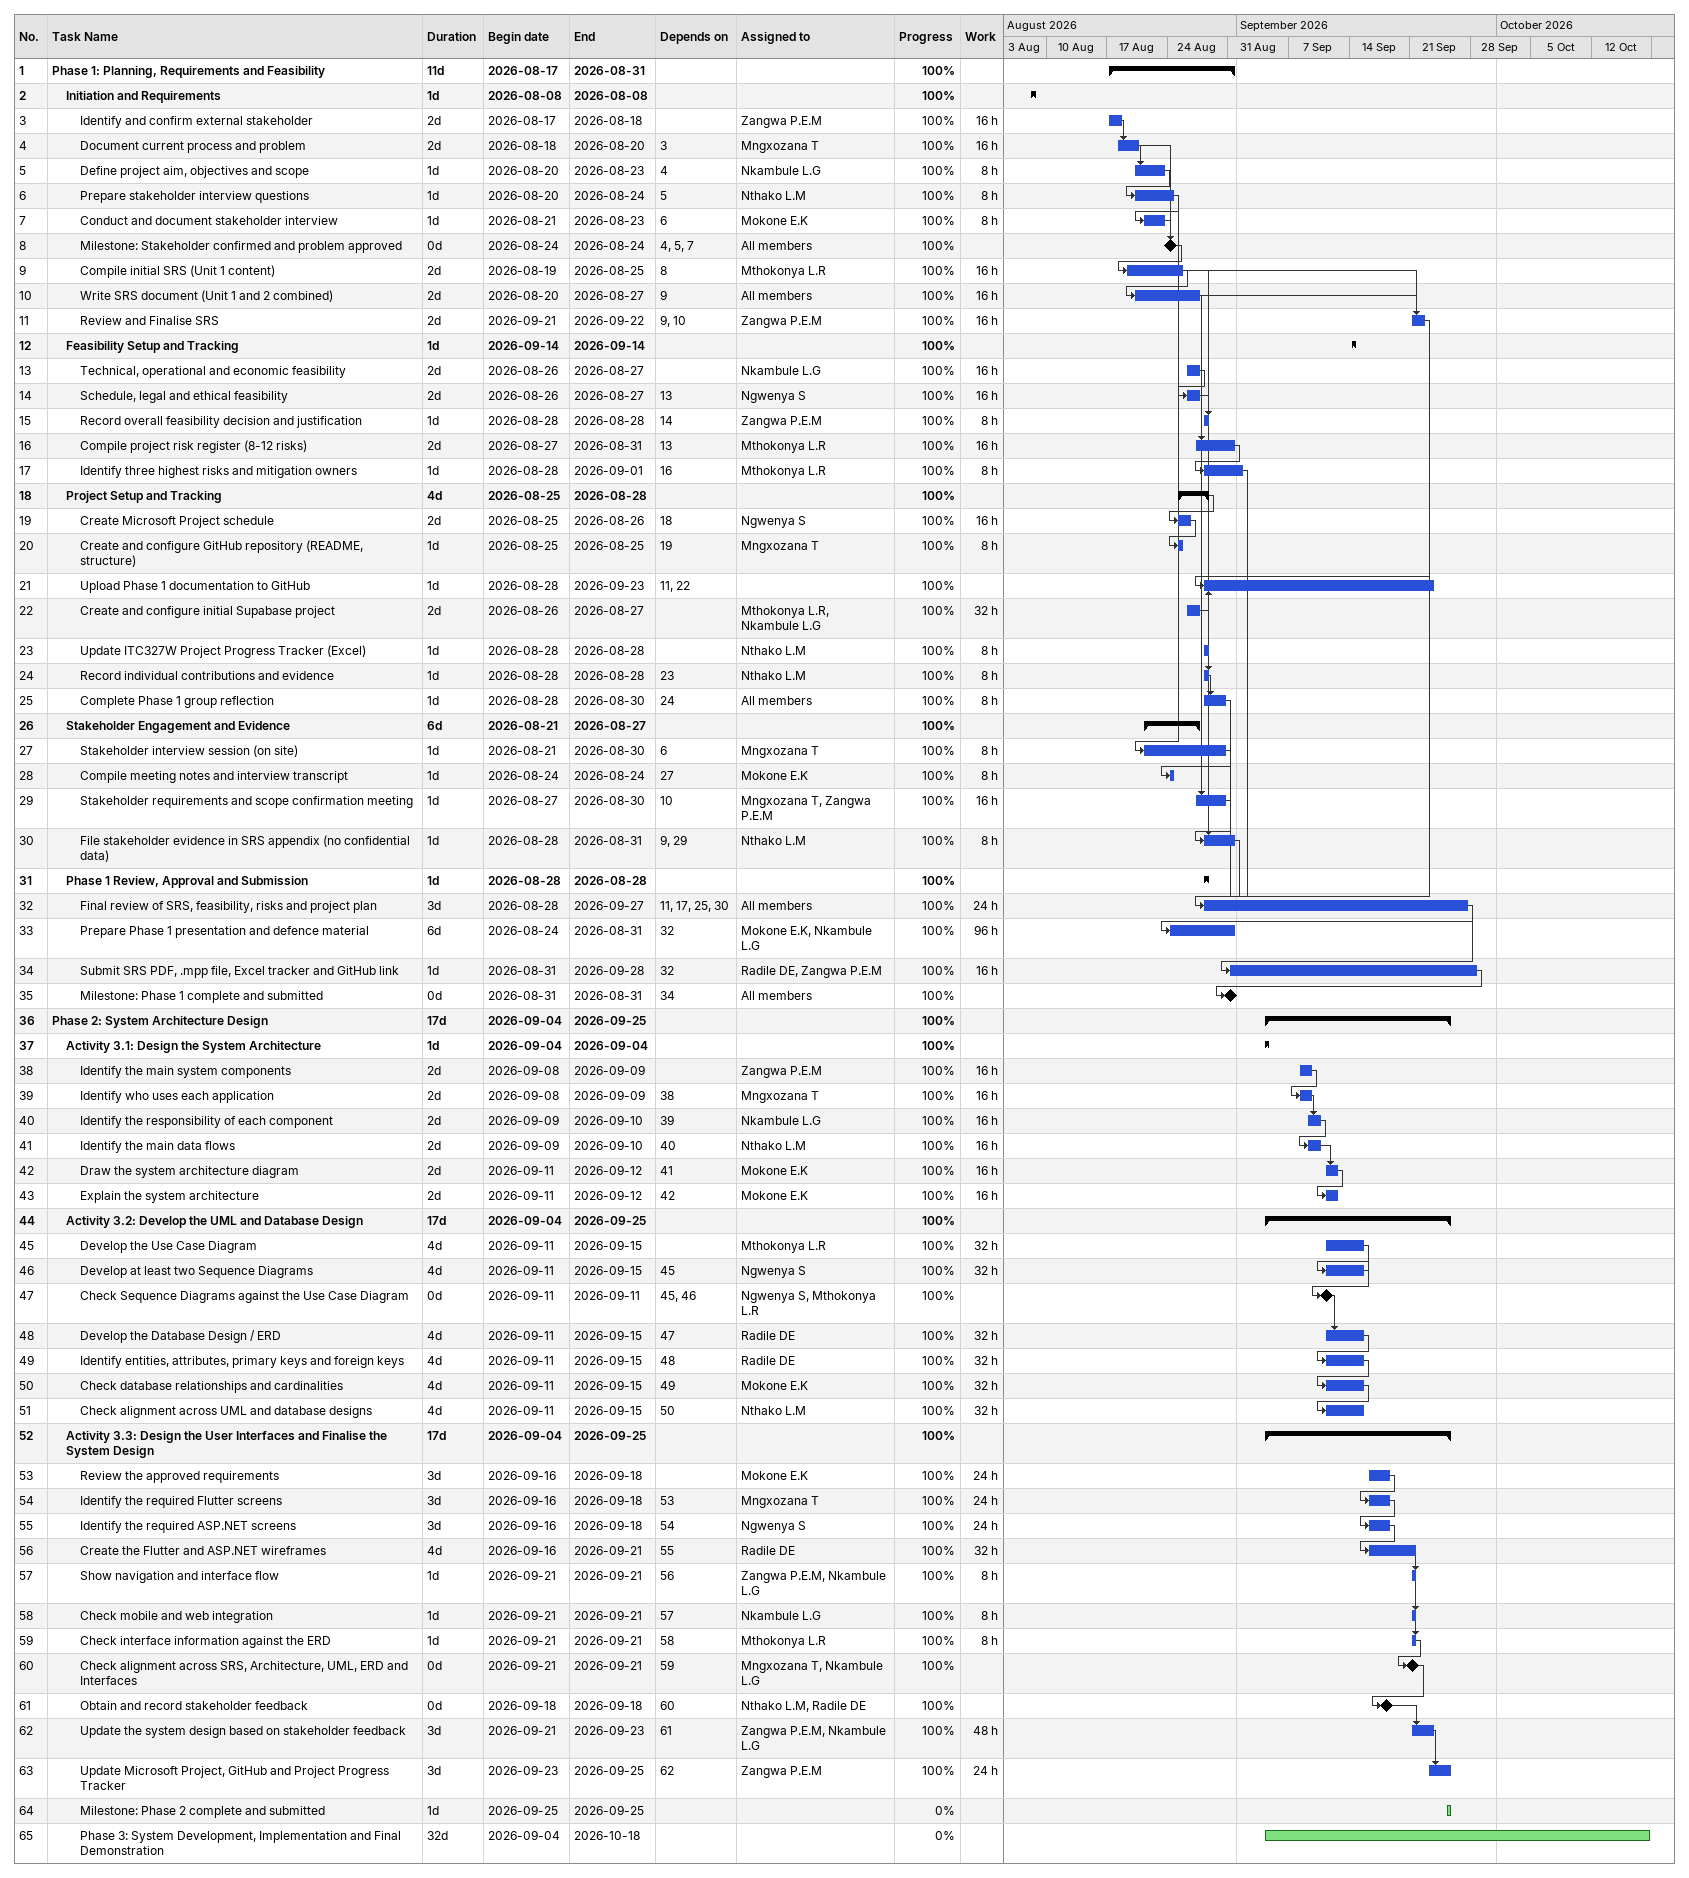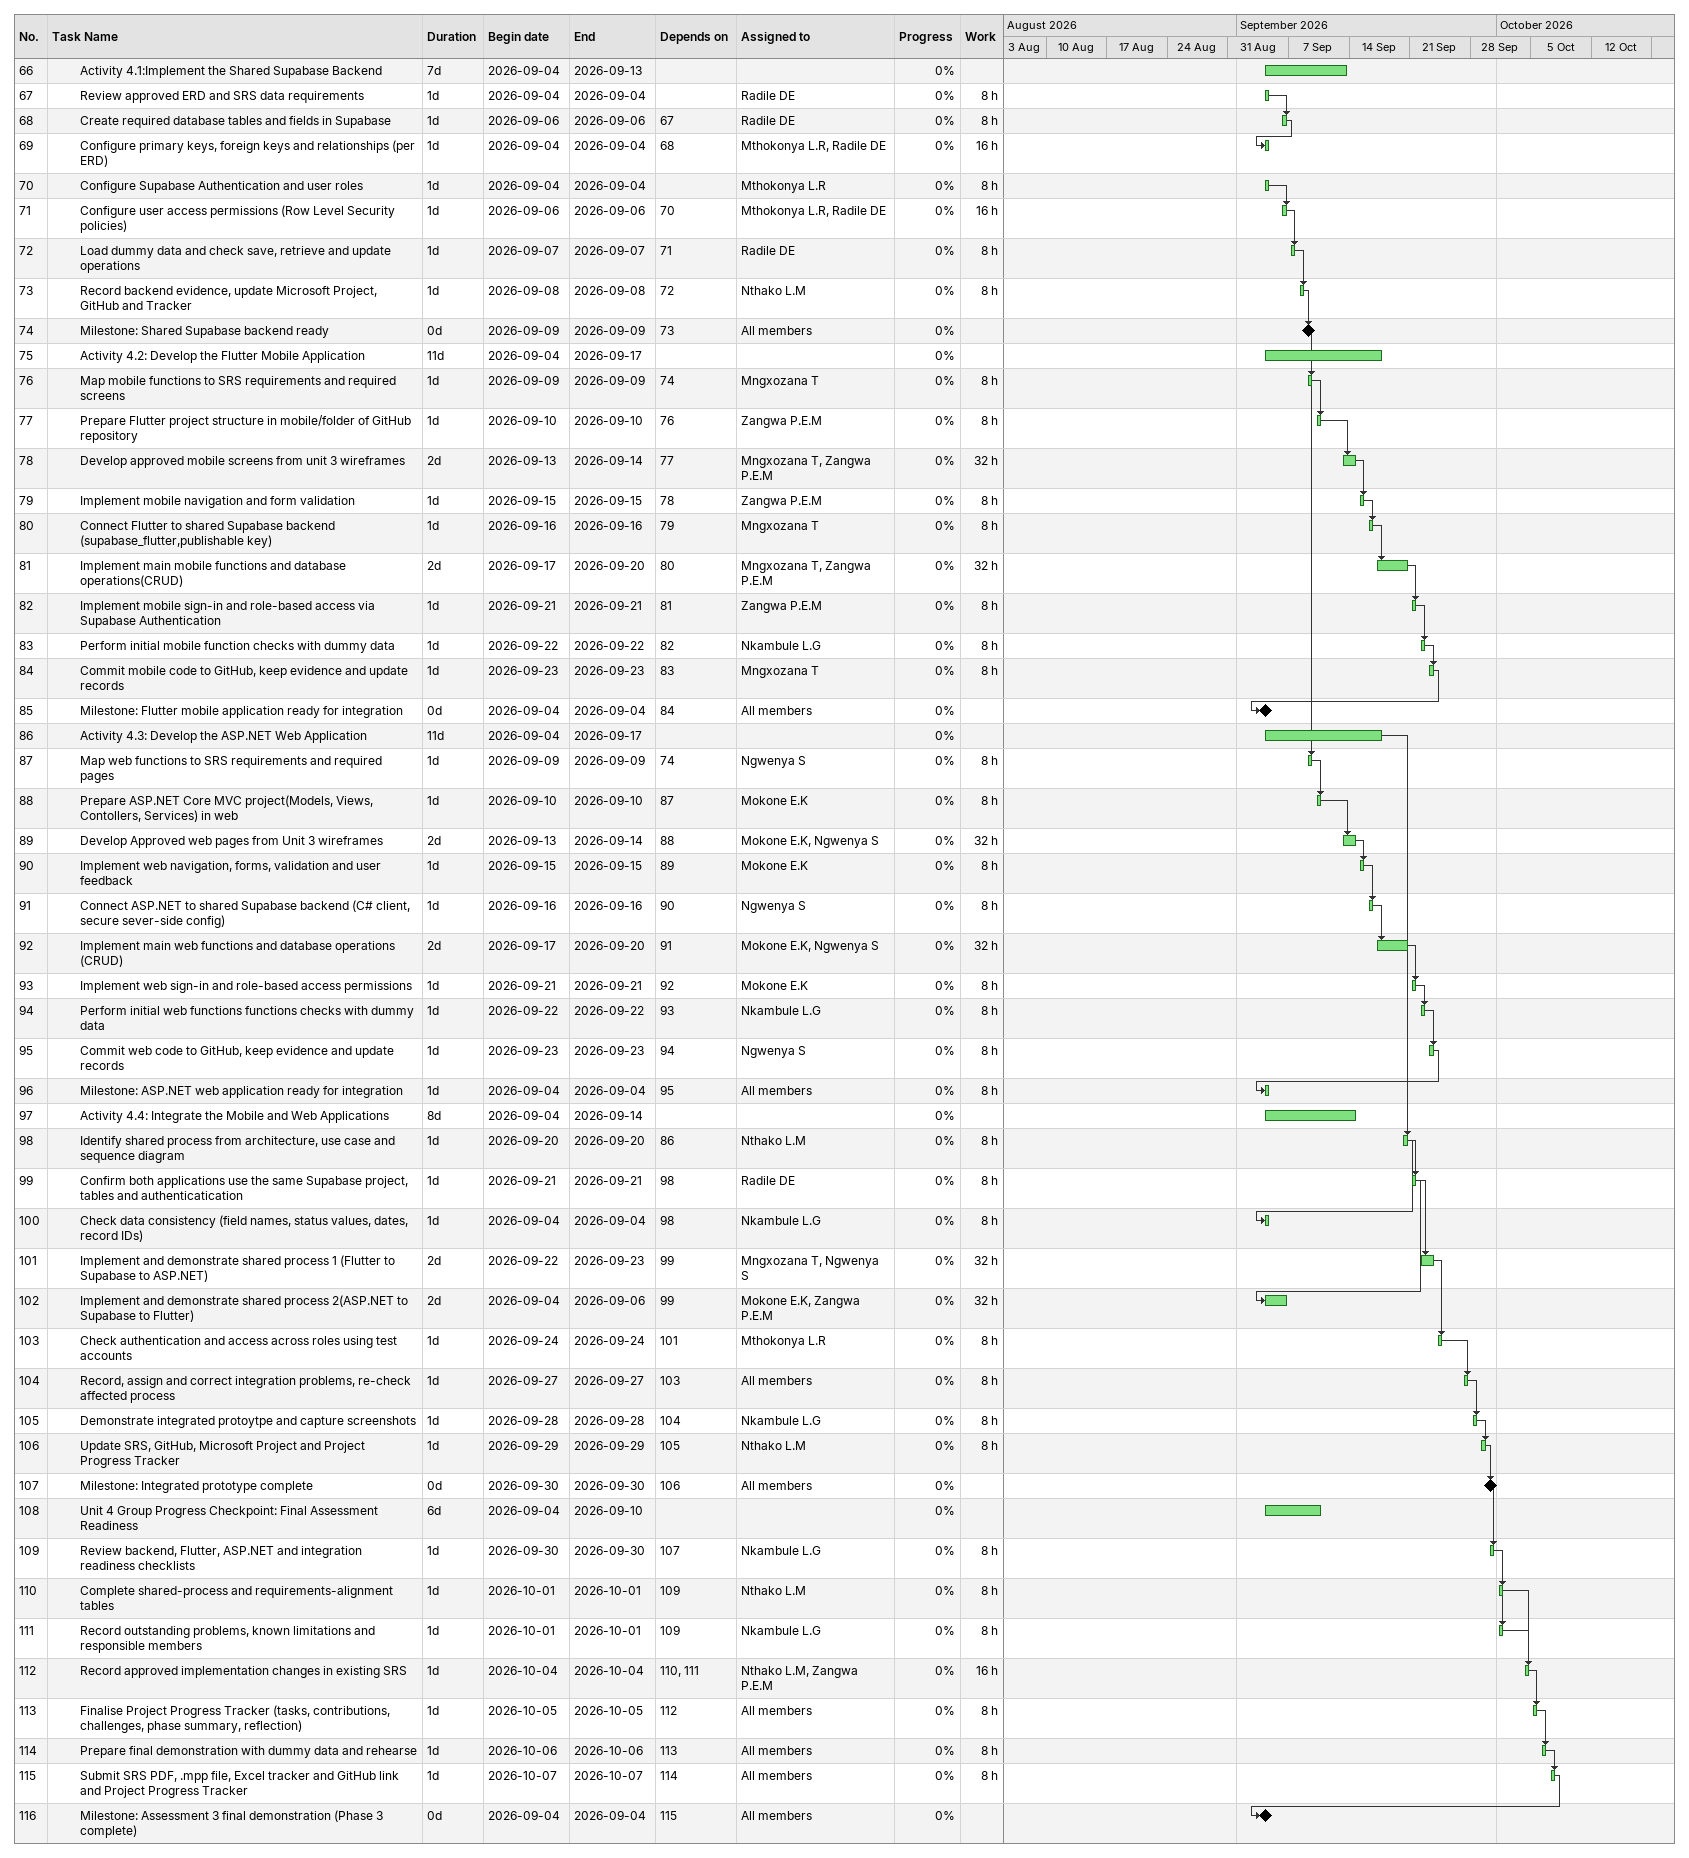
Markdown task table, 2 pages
| ID | Level | Task | Duration | Start | Finish | Predecessors | Resources | % complete | Work (h) |
|---|---|---|---|---|---|---|---|---|---|
| 1 | 1 | **Phase 1: Planning, Requirements and Feasibility** | 11d | 2026-08-17 | 2026-08-31 |  |  | 100 |  |
| 2 | 2 | **Initiation and Requirements** | 1d | 2026-08-08 | 2026-08-08 |  |  | 100 |  |
| 3 | 3 | Identify and confirm external stakeholder | 2d | 2026-08-17 | 2026-08-18 |  | Zangwa P.E.M | 100 | 16 |
| 4 | 3 | Document current process and problem | 2d | 2026-08-18 | 2026-08-20 | 3 | Mngxozana T | 100 | 16 |
| 5 | 3 | Define project aim, objectives and scope | 1d | 2026-08-20 | 2026-08-23 | 4 | Nkambule L.G | 100 | 8 |
| 6 | 3 | Prepare stakeholder interview questions | 1d | 2026-08-20 | 2026-08-24 | 5 | Nthako L.M | 100 | 8 |
| 7 | 3 | Conduct and document stakeholder interview | 1d | 2026-08-21 | 2026-08-23 | 6 | Mokone E.K | 100 | 8 |
| 8 | 3 | Milestone: Stakeholder confirmed and problem approved | 0d | 2026-08-24 | 2026-08-24 | 4, 5, 7 | All members | 100 |  |
| 9 | 3 | Compile initial SRS (Unit 1 content) | 2d | 2026-08-19 | 2026-08-25 | 8 | Mthokonya L.R | 100 | 16 |
| 10 | 3 | Write SRS document (Unit 1 and 2 combined) | 2d | 2026-08-20 | 2026-08-27 | 9 | All members | 100 | 16 |
| 11 | 3 | Review and Finalise SRS | 2d | 2026-09-21 | 2026-09-22 | 9, 10 | Zangwa P.E.M | 100 | 16 |
| 12 | 2 | **Feasibility Setup and Tracking** | 1d | 2026-09-14 | 2026-09-14 |  |  | 100 |  |
| 13 | 3 | Technical, operational and economic feasibility | 2d | 2026-08-26 | 2026-08-27 |  | Nkambule L.G | 100 | 16 |
| 14 | 3 | Schedule, legal and ethical feasibility | 2d | 2026-08-26 | 2026-08-27 | 13 | Ngwenya S | 100 | 16 |
| 15 | 3 | Record overall feasibility decision and justification | 1d | 2026-08-28 | 2026-08-28 | 14 | Zangwa P.E.M | 100 | 8 |
| 16 | 3 | Compile project risk register (8-12 risks) | 2d | 2026-08-27 | 2026-08-31 | 13 | Mthokonya L.R | 100 | 16 |
| 17 | 3 | Identify three highest risks and mitigation owners | 1d | 2026-08-28 | 2026-09-01 | 16 | Mthokonya L.R | 100 | 8 |
| 18 | 2 | **Project Setup and Tracking** | 4d | 2026-08-25 | 2026-08-28 |  |  | 100 |  |
| 19 | 3 | Create Microsoft Project schedule | 2d | 2026-08-25 | 2026-08-26 | 18 | Ngwenya S | 100 | 16 |
| 20 | 3 | Create and configure GitHub repository (README, structure) | 1d | 2026-08-25 | 2026-08-25 | 19 | Mngxozana T | 100 | 8 |
| 21 | 3 | Upload Phase 1 documentation to GitHub | 1d | 2026-08-28 | 2026-09-23 | 11, 22 |  | 100 |  |
| 22 | 3 | Create and configure initial Supabase project | 2d | 2026-08-26 | 2026-08-27 |  | Mthokonya L.R, Nkambule L.G | 100 | 32 |
| 23 | 3 | Update ITC327W Project Progress Tracker (Excel) | 1d | 2026-08-28 | 2026-08-28 |  | Nthako L.M | 100 | 8 |
| 24 | 3 | Record individual contributions and evidence | 1d | 2026-08-28 | 2026-08-28 | 23 | Nthako L.M | 100 | 8 |
| 25 | 3 | Complete Phase 1 group reflection | 1d | 2026-08-28 | 2026-08-30 | 24 | All members | 100 | 8 |
| 26 | 2 | **Stakeholder Engagement and Evidence** | 6d | 2026-08-21 | 2026-08-27 |  |  | 100 |  |
| 27 | 3 | Stakeholder interview session (on site) | 1d | 2026-08-21 | 2026-08-30 | 6 | Mngxozana T | 100 | 8 |
| 28 | 3 | Compile meeting notes and interview transcript | 1d | 2026-08-24 | 2026-08-24 | 27 | Mokone E.K | 100 | 8 |
| 29 | 3 | Stakeholder requirements and scope confirmation meeting | 1d | 2026-08-27 | 2026-08-30 | 10 | Mngxozana T, Zangwa P.E.M | 100 | 16 |
| 30 | 3 | File stakeholder evidence in SRS appendix (no confidential data) | 1d | 2026-08-28 | 2026-08-31 | 9, 29 | Nthako L.M | 100 | 8 |
| 31 | 2 | **Phase 1 Review, Approval and Submission** | 1d | 2026-08-28 | 2026-08-28 |  |  | 100 |  |
| 32 | 3 | Final review of SRS, feasibility, risks and project plan | 3d | 2026-08-28 | 2026-09-27 | 11, 17, 25, 30 | All members | 100 | 24 |
| 33 | 3 | Prepare Phase 1 presentation and defence material | 6d | 2026-08-24 | 2026-08-31 | 32 | Mokone E.K, Nkambule L.G | 100 | 96 |
| 34 | 3 | Submit SRS PDF, .mpp file, Excel tracker and GitHub link | 1d | 2026-08-31 | 2026-09-28 | 32 | Radile DE, Zangwa P.E.M | 100 | 16 |
| 35 | 3 | Milestone: Phase 1 complete and submitted | 0d | 2026-08-31 | 2026-08-31 | 34 | All members | 100 |  |
| 36 | 1 | **Phase 2: System Architecture Design** | 17d | 2026-09-04 | 2026-09-25 |  |  | 100 |  |
| 37 | 2 | **Activity 3.1: Design the System Architecture** | 1d | 2026-09-04 | 2026-09-04 |  |  | 100 |  |
| 38 | 3 | Identify the main system components | 2d | 2026-09-08 | 2026-09-09 |  | Zangwa P.E.M | 100 | 16 |
| 39 | 3 | Identify who uses each application | 2d | 2026-09-08 | 2026-09-09 | 38 | Mngxozana T | 100 | 16 |
| 40 | 3 | Identify the responsibility of each component | 2d | 2026-09-09 | 2026-09-10 | 39 | Nkambule L.G | 100 | 16 |
| 41 | 3 | Identify the main data flows | 2d | 2026-09-09 | 2026-09-10 | 40 | Nthako L.M | 100 | 16 |
| 42 | 3 | Draw the system architecture diagram | 2d | 2026-09-11 | 2026-09-12 | 41 | Mokone E.K | 100 | 16 |
| 43 | 3 | Explain the system architecture | 2d | 2026-09-11 | 2026-09-12 | 42 | Mokone E.K | 100 | 16 |
| 44 | 2 | **Activity 3.2: Develop the UML and Database Design** | 17d | 2026-09-04 | 2026-09-25 |  |  | 100 |  |
| 45 | 3 | Develop the Use Case Diagram | 4d | 2026-09-11 | 2026-09-15 |  | Mthokonya L.R | 100 | 32 |
| 46 | 3 | Develop at least two Sequence Diagrams | 4d | 2026-09-11 | 2026-09-15 | 45 | Ngwenya S | 100 | 32 |
| 47 | 3 | Check Sequence Diagrams against the Use Case Diagram | 0d | 2026-09-11 | 2026-09-11 | 45, 46 | Ngwenya S, Mthokonya L.R | 100 |  |
| 48 | 3 | Develop the Database Design / ERD | 4d | 2026-09-11 | 2026-09-15 | 47 | Radile DE | 100 | 32 |
| 49 | 3 | Identify entities, attributes, primary keys and foreign keys | 4d | 2026-09-11 | 2026-09-15 | 48 | Radile DE | 100 | 32 |
| 50 | 3 | Check database relationships and cardinalities | 4d | 2026-09-11 | 2026-09-15 | 49 | Mokone E.K | 100 | 32 |
| 51 | 3 | Check alignment across UML and database designs | 4d | 2026-09-11 | 2026-09-15 | 50 | Nthako L.M | 100 | 32 |
| 52 | 2 | **Activity 3.3: Design the User Interfaces and Finalise the System Design** | 17d | 2026-09-04 | 2026-09-25 |  |  | 100 |  |
| 53 | 3 | Review the approved requirements | 3d | 2026-09-16 | 2026-09-18 |  | Mokone E.K | 100 | 24 |
| 54 | 3 | Identify the required Flutter screens | 3d | 2026-09-16 | 2026-09-18 | 53 | Mngxozana T | 100 | 24 |
| 55 | 3 | Identify the required ASP.NET screens | 3d | 2026-09-16 | 2026-09-18 | 54 | Ngwenya S | 100 | 24 |
| 56 | 3 | Create the Flutter and ASP.NET wireframes | 4d | 2026-09-16 | 2026-09-21 | 55 | Radile DE | 100 | 32 |
| 57 | 3 | Show navigation and interface flow | 1d | 2026-09-21 | 2026-09-21 | 56 | Zangwa P.E.M, Nkambule L.G | 100 | 8 |
| 58 | 3 | Check mobile and web integration | 1d | 2026-09-21 | 2026-09-21 | 57 | Nkambule L.G | 100 | 8 |
| 59 | 3 | Check interface information against the ERD | 1d | 2026-09-21 | 2026-09-21 | 58 | Mthokonya L.R | 100 | 8 |
| 60 | 3 | Check alignment across SRS, Architecture, UML, ERD and Interfaces | 0d | 2026-09-21 | 2026-09-21 | 59 | Mngxozana T, Nkambule L.G | 100 |  |
| 61 | 3 | Obtain and record stakeholder feedback | 0d | 2026-09-18 | 2026-09-18 | 60 | Nthako L.M, Radile DE | 100 |  |
| 62 | 3 | Update the system design based on stakeholder feedback | 3d | 2026-09-21 | 2026-09-23 | 61 | Zangwa P.E.M, Nkambule L.G | 100 | 48 |
| 63 | 3 | Update Microsoft Project, GitHub and Project Progress Tracker | 3d | 2026-09-23 | 2026-09-25 | 62 | Zangwa P.E.M | 100 | 24 |
| 64 | 3 | Milestone: Phase 2 complete and submitted | 1d | 2026-09-25 | 2026-09-25 |  |  | 0 |  |
| 65 | 3 | Phase 3: System Development, Implementation and Final Demonstration | 32d | 2026-09-04 | 2026-10-18 |  |  | 0 |  |
| 66 | 3 | Activity 4.1:Implement the Shared Supabase Backend | 7d | 2026-09-04 | 2026-09-13 |  |  | 0 |  |
| 67 | 3 | Review approved ERD and SRS data requirements | 1d | 2026-09-04 | 2026-09-04 |  | Radile DE | 0 | 8 |
| 68 | 3 | Create required database tables and fields in Supabase | 1d | 2026-09-06 | 2026-09-06 | 67 | Radile DE | 0 | 8 |
| 69 | 3 | Configure primary keys, foreign keys and relationships (per ERD) | 1d | 2026-09-04 | 2026-09-04 | 68 | Mthokonya L.R, Radile DE | 0 | 16 |
| 70 | 3 | Configure Supabase Authentication and user roles | 1d | 2026-09-04 | 2026-09-04 |  | Mthokonya L.R | 0 | 8 |
| 71 | 3 | Configure user access permissions (Row Level Security policies) | 1d | 2026-09-06 | 2026-09-06 | 70 | Mthokonya L.R, Radile DE | 0 | 16 |
| 72 | 3 | Load dummy data and check save, retrieve and update operations | 1d | 2026-09-07 | 2026-09-07 | 71 | Radile DE | 0 | 8 |
| 73 | 3 | Record backend evidence, update Microsoft Project, GitHub and Tracker | 1d | 2026-09-08 | 2026-09-08 | 72 | Nthako L.M | 0 | 8 |
| 74 | 3 | Milestone: Shared Supabase backend ready | 0d | 2026-09-09 | 2026-09-09 | 73 | All members | 0 |  |
| 75 | 3 | Activity 4.2: Develop the Flutter Mobile Application | 11d | 2026-09-04 | 2026-09-17 |  |  | 0 |  |
| 76 | 3 | Map mobile functions to SRS requirements and required screens | 1d | 2026-09-09 | 2026-09-09 | 74 | Mngxozana T | 0 | 8 |
| 77 | 3 | Prepare Flutter project structure in mobile/folder of GitHub repository | 1d | 2026-09-10 | 2026-09-10 | 76 | Zangwa P.E.M | 0 | 8 |
| 78 | 3 | Develop approved mobile screens from unit 3 wireframes | 2d | 2026-09-13 | 2026-09-14 | 77 | Mngxozana T, Zangwa P.E.M | 0 | 32 |
| 79 | 3 | Implement mobile navigation and form validation | 1d | 2026-09-15 | 2026-09-15 | 78 | Zangwa P.E.M | 0 | 8 |
| 80 | 3 | Connect Flutter to shared Supabase backend (supabase_flutter,publishable key) | 1d | 2026-09-16 | 2026-09-16 | 79 | Mngxozana T | 0 | 8 |
| 81 | 3 | Implement main mobile functions and database operations(CRUD) | 2d | 2026-09-17 | 2026-09-20 | 80 | Mngxozana T, Zangwa P.E.M | 0 | 32 |
| 82 | 3 | Implement mobile sign-in and role-based access via Supabase Authentication | 1d | 2026-09-21 | 2026-09-21 | 81 | Zangwa P.E.M | 0 | 8 |
| 83 | 3 | Perform initial mobile function checks with dummy data | 1d | 2026-09-22 | 2026-09-22 | 82 | Nkambule L.G | 0 | 8 |
| 84 | 3 | Commit mobile code to GitHub, keep evidence and update records | 1d | 2026-09-23 | 2026-09-23 | 83 | Mngxozana T | 0 | 8 |
| 85 | 3 | Milestone: Flutter mobile application ready for integration | 0d | 2026-09-04 | 2026-09-04 | 84 | All members | 0 |  |
| 86 | 3 | Activity 4.3: Develop the ASP.NET Web Application | 11d | 2026-09-04 | 2026-09-17 |  |  | 0 |  |
| 87 | 3 | Map web functions to SRS requirements and required pages | 1d | 2026-09-09 | 2026-09-09 | 74 | Ngwenya S | 0 | 8 |
| 88 | 3 | Prepare ASP.NET Core MVC project(Models, Views, Contollers, Services) in web | 1d | 2026-09-10 | 2026-09-10 | 87 | Mokone E.K | 0 | 8 |
| 89 | 3 | Develop Approved web pages from Unit 3 wireframes | 2d | 2026-09-13 | 2026-09-14 | 88 | Mokone E.K, Ngwenya S | 0 | 32 |
| 90 | 3 | Implement web navigation, forms, validation and user feedback | 1d | 2026-09-15 | 2026-09-15 | 89 | Mokone E.K | 0 | 8 |
| 91 | 3 | Connect ASP.NET to shared Supabase backend (C# client, secure sever-side config) | 1d | 2026-09-16 | 2026-09-16 | 90 | Ngwenya S | 0 | 8 |
| 92 | 3 | Implement main web functions and database operations (CRUD) | 2d | 2026-09-17 | 2026-09-20 | 91 | Mokone E.K, Ngwenya S | 0 | 32 |
| 93 | 3 | Implement web sign-in and role-based access permissions | 1d | 2026-09-21 | 2026-09-21 | 92 | Mokone E.K | 0 | 8 |
| 94 | 3 | Perform initial web functions functions checks with dummy data | 1d | 2026-09-22 | 2026-09-22 | 93 | Nkambule L.G | 0 | 8 |
| 95 | 3 | Commit web code to GitHub, keep evidence and update records | 1d | 2026-09-23 | 2026-09-23 | 94 | Ngwenya S | 0 | 8 |
| 96 | 3 | Milestone: ASP.NET web application ready for integration | 1d | 2026-09-04 | 2026-09-04 | 95 | All members | 0 | 8 |
| 97 | 3 | Activity 4.4: Integrate the Mobile and Web Applications | 8d | 2026-09-04 | 2026-09-14 |  |  | 0 |  |
| 98 | 3 | Identify shared process from architecture, use case and sequence diagram | 1d | 2026-09-20 | 2026-09-20 | 86 | Nthako L.M | 0 | 8 |
| 99 | 3 | Confirm both applications use the same Supabase project, tables and authenticatication | 1d | 2026-09-21 | 2026-09-21 | 98 | Radile DE | 0 | 8 |
| 100 | 3 | Check data consistency (field names, status values, dates, record IDs) | 1d | 2026-09-04 | 2026-09-04 | 98 | Nkambule L.G | 0 | 8 |
| 101 | 3 | Implement and demonstrate shared process 1 (Flutter to Supabase to ASP.NET) | 2d | 2026-09-22 | 2026-09-23 | 99 | Mngxozana T, Ngwenya S | 0 | 32 |
| 102 | 3 | Implement and demonstrate shared process 2(ASP.NET to Supabase to Flutter) | 2d | 2026-09-04 | 2026-09-06 | 99 | Mokone E.K, Zangwa P.E.M | 0 | 32 |
| 103 | 3 | Check authentication and access across roles using test accounts | 1d | 2026-09-24 | 2026-09-24 | 101 | Mthokonya L.R | 0 | 8 |
| 104 | 3 | Record, assign and correct integration problems, re-check affected process | 1d | 2026-09-27 | 2026-09-27 | 103 | All members | 0 | 8 |
| 105 | 3 | Demonstrate integrated protoytpe and capture screenshots | 1d | 2026-09-28 | 2026-09-28 | 104 | Nkambule L.G | 0 | 8 |
| 106 | 3 | Update SRS, GitHub, Microsoft Project and Project Progress Tracker | 1d | 2026-09-29 | 2026-09-29 | 105 | Nthako L.M | 0 | 8 |
| 107 | 3 | Milestone: Integrated prototype complete | 0d | 2026-09-30 | 2026-09-30 | 106 | All members | 0 |  |
| 108 | 3 | Unit 4 Group Progress Checkpoint: Final Assessment Readiness | 6d | 2026-09-04 | 2026-09-10 |  |  | 0 |  |
| 109 | 3 | Review backend, Flutter, ASP.NET and integration readiness checklists | 1d | 2026-09-30 | 2026-09-30 | 107 | Nkambule L.G | 0 | 8 |
| 110 | 3 | Complete shared-process and requirements-alignment tables | 1d | 2026-10-01 | 2026-10-01 | 109 | Nthako L.M | 0 | 8 |
| 111 | 3 | Record outstanding problems, known limitations and responsible members | 1d | 2026-10-01 | 2026-10-01 | 109 | Nkambule L.G | 0 | 8 |
| 112 | 3 | Record approved implementation changes in existing SRS | 1d | 2026-10-04 | 2026-10-04 | 110, 111 | Nthako L.M, Zangwa P.E.M | 0 | 16 |
| 113 | 3 | Finalise Project Progress Tracker (tasks, contributions, challenges, phase summary, reflection) | 1d | 2026-10-05 | 2026-10-05 | 112 | All members | 0 | 8 |
| 114 | 3 | Prepare final demonstration with dummy data and rehearse | 1d | 2026-10-06 | 2026-10-06 | 113 | All members | 0 | 8 |
| 115 | 3 | Submit SRS PDF, .mpp file, Excel tracker and GitHub link and Project Progress Tracker | 1d | 2026-10-07 | 2026-10-07 | 114 | All members | 0 | 8 |
| 116 | 3 | Milestone: Assessment 3 final demonstration (Phase 3 complete) | 0d | 2026-09-04 | 2026-09-04 | 115 | All members | 0 |  |
